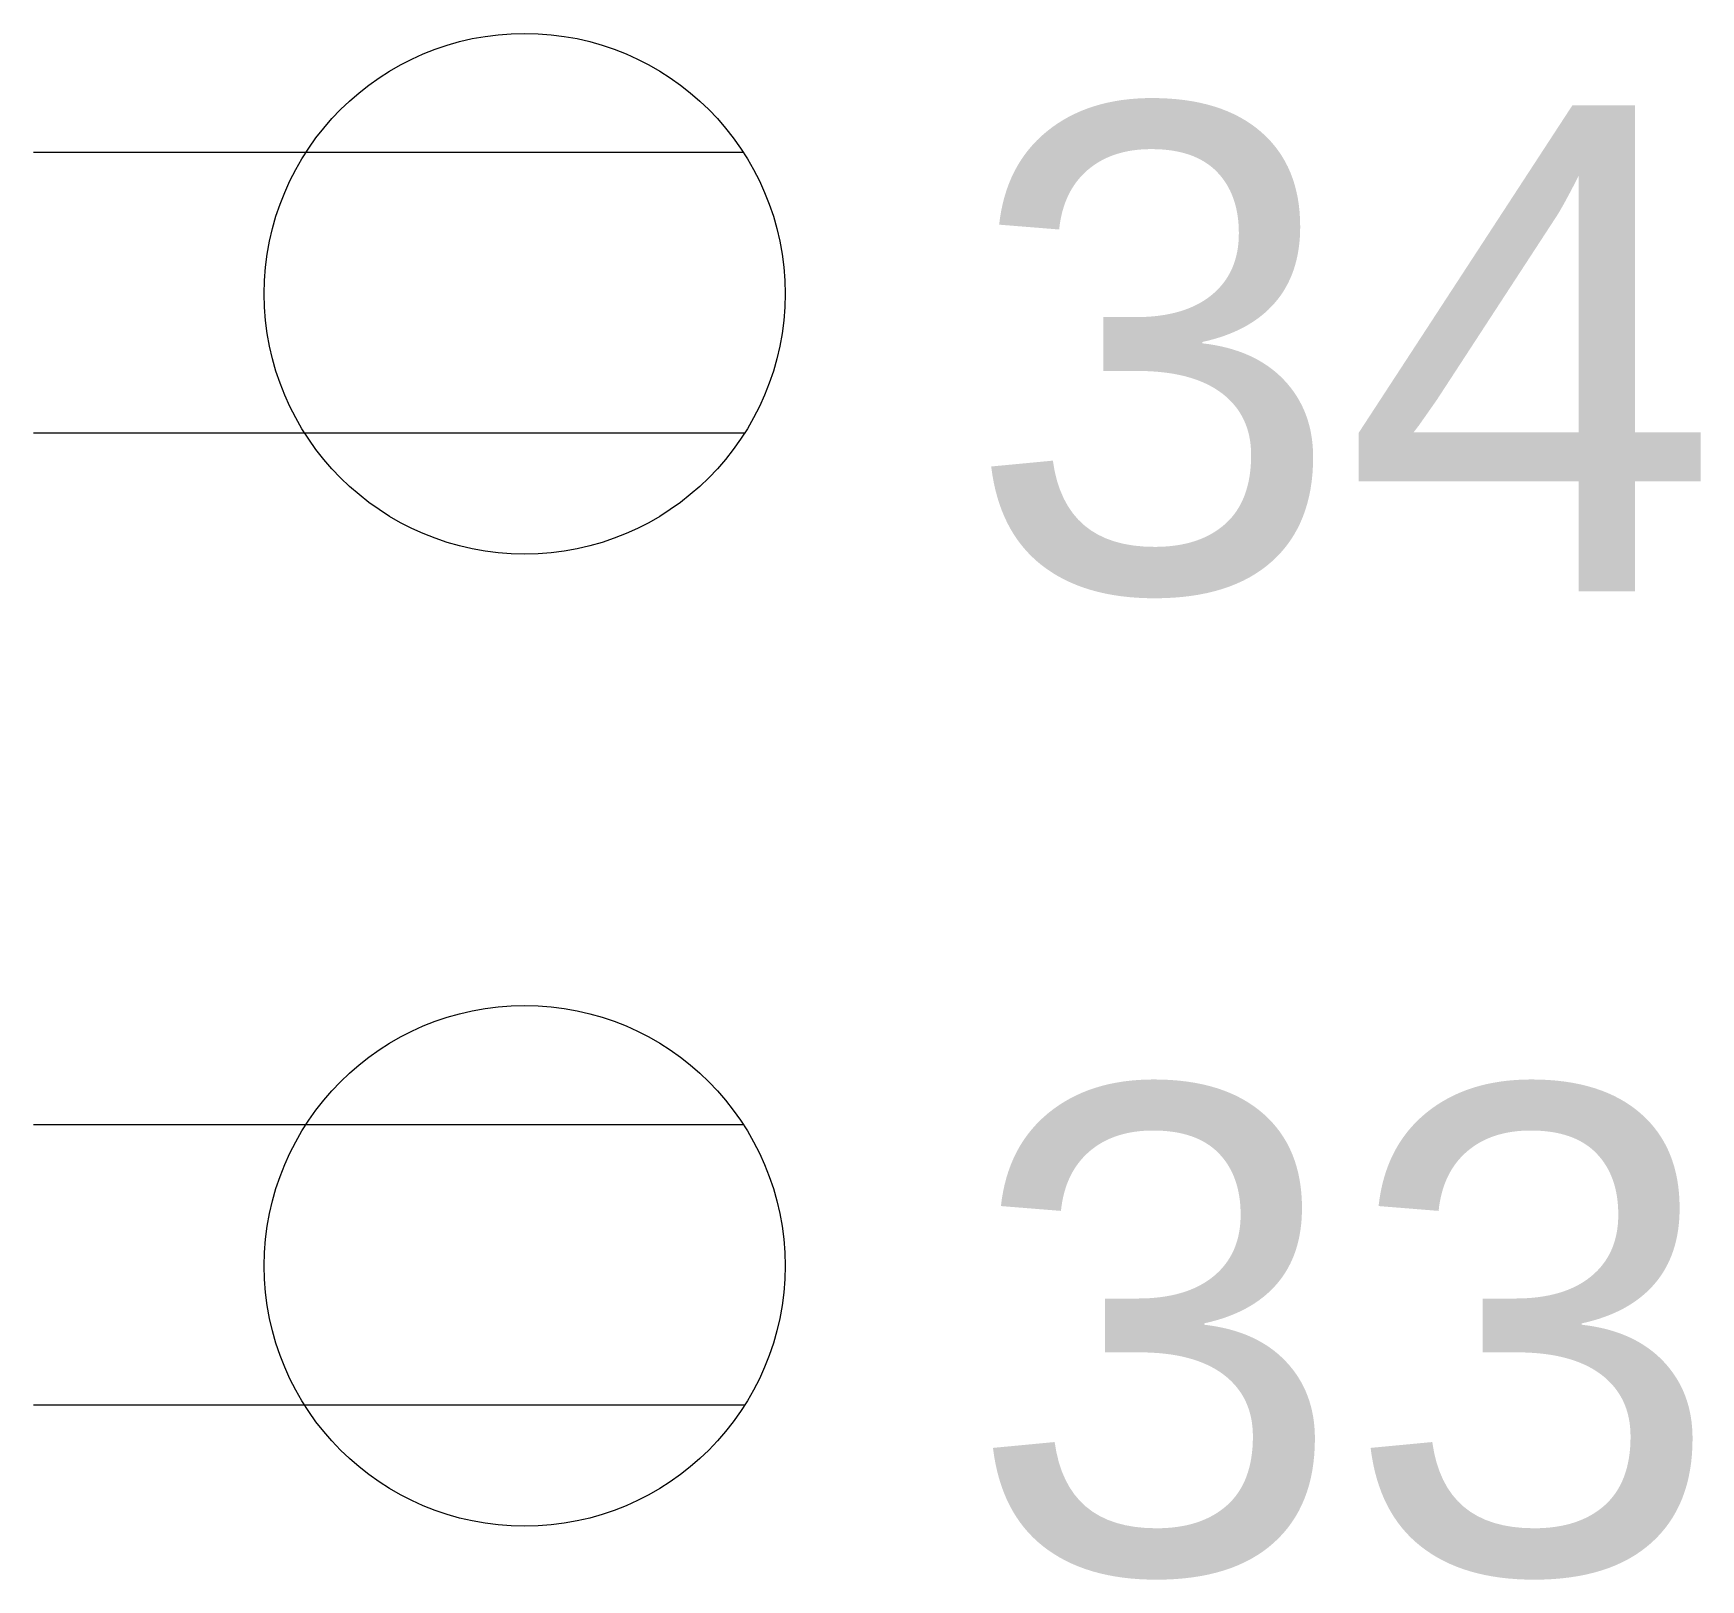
# Model space of a CAD drawing. Header units: inches. Extents: x 66.9 to 77.2, y 288.4 to 298.
import ezdxf
from ezdxf.enums import TextEntityAlignment as Align

# ---------------------------------------------------------------- set-up
doc = ezdxf.new("R2010")
doc.units = ezdxf.units.IN
doc.header["$MEASUREMENT"] = 0
doc.layers.get('0').update_dxf_attribs({"lineweight": 9})
doc.layers.add('E102-2nd-floor-electrical', color=7, linetype='Continuous', lineweight=9)
doc.layers.get('0').off()
doc.styles.add('Reg', font='Arial.ttf', dxfattribs={"height": 3})

# ---------------------------------------------------------------- blocks, each defined once
blk = doc.blocks.new('duplex')
at = {"style": 'Reg'}
blk.add_attdef('ID', text='', height=3, dxfattribs=at).set_placement((292.549, 61.462), align=Align.MIDDLE_CENTER)

msp = doc.modelspace()

# ---------------------------------------------------------------- linework, layer by layer
at = {"layer": 'E102-2nd-floor-electrical'}
for p, q in [((66.915, 297.244), (71.297, 297.244)), ((66.915, 295.513), (71.306, 295.513)), ((66.915, 291.244), (71.297, 291.244)), ((66.915, 289.513), (71.306, 289.513))]:
    msp.add_line(p, q, dxfattribs=at)
for centre in [(69.947, 296.371), (69.947, 290.371)]:
    msp.add_circle(centre, 1.607, dxfattribs=at)

# ---------------------------------------------------------------- block references
for p, values in [((-217.552, 234.572), {'ID': '34'}), ((-217.541, 228.515), {'ID': '33'})]:
    msp.add_blockref('duplex', p, dxfattribs=at).add_auto_attribs(values)

doc.saveas('drawing.dxf')
